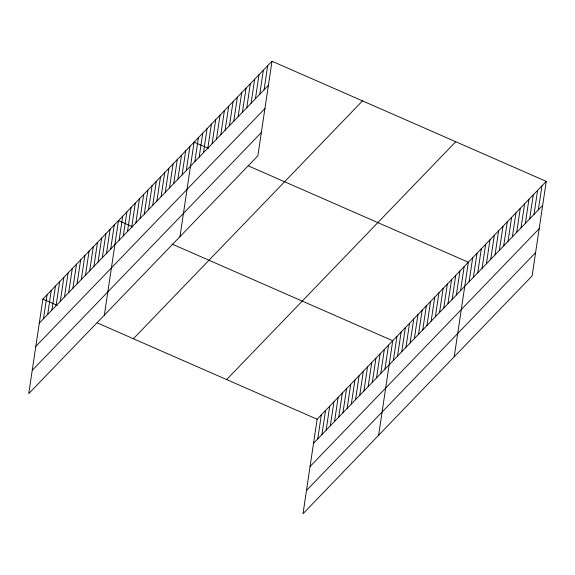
<?xml version="1.0" encoding="UTF-8"?>
<svg xmlns="http://www.w3.org/2000/svg" width="575" height="575" viewBox="0 0 575 575"><rect width="100%" height="100%" fill="white"/><g stroke="black" fill="none" stroke-linecap="round" stroke-linejoin="round"><path stroke-width="0.86" d="M271.997 61.245L42.881 299.093L28.75 393.623L257.866 155.775L271.997 61.245L546.25 181.377L532.119 275.907L303.003 513.755L317.134 419.225L546.25 181.377M43.484 318.773L47.078 294.731M47.682 314.417L51.276 290.375M51.887 310.054L55.48 286.012M56.084 305.692L59.678 281.649M60.289 301.336L63.882 277.287M64.486 296.973L68.08 272.931M68.691 292.61L72.278 268.568M72.888 288.255L76.482 264.205M77.086 283.892L80.68 259.85M81.291 279.529L84.884 255.487M85.488 275.166L89.082 251.124M89.693 270.811L93.287 246.768M93.89 266.448L97.484 242.406M98.088 262.085L101.682 238.043M102.292 257.729L105.886 233.687M106.49 253.367L110.084 229.324M110.695 249.004L114.288 224.962M104.355 315.129L118.486 220.599L132.818 226.881M119.097 240.285L122.683 216.243M123.294 235.923L126.888 211.88M127.492 231.567L131.086 207.518M131.697 227.204L135.29 203.162M135.894 222.841L139.488 198.799M140.099 218.478L143.692 194.436M144.296 214.123L147.89 190.081M148.494 209.76L152.088 185.718M152.698 205.397L156.292 181.355M156.896 201.042L160.49 176.999M161.101 196.679L164.694 172.637M165.298 192.316L168.892 168.274M169.503 187.96L173.089 163.918M173.7 183.597L177.294 159.555M177.898 179.235L181.492 155.192M182.103 174.879L185.696 150.83M186.3 170.516L189.894 146.474M179.968 236.641L194.098 142.111L208.423 148.386M194.832 161.661L198.425 137.619M199.158 157.169L202.752 133.127M203.485 152.677L207.079 128.635M207.812 148.185L211.406 124.142M212.139 143.692L215.733 119.65M216.466 139.2L220.06 115.158M220.793 134.708L224.387 110.666M225.127 130.216L228.721 106.167M229.454 125.724L233.048 101.674M233.781 121.224L237.374 97.182M238.107 116.732L241.701 92.69M242.434 112.24L246.028 88.198M246.761 107.748L250.355 83.706M251.088 103.256L254.682 79.213M255.422 98.763L259.009 74.721M259.749 94.271L263.343 70.229M264.076 89.779L267.67 65.737M317.738 438.912L321.332 414.87M321.942 434.549L325.536 410.507M326.14 430.186L329.734 406.144M330.338 425.831L333.931 401.788M334.542 421.468L338.136 397.426M338.74 417.105L342.333 393.063M342.944 412.749L346.538 388.707M347.142 408.387L350.736 384.344M351.347 404.024L354.933 379.982M355.544 399.668L359.138 375.619M359.742 395.305L363.335 371.263M363.946 390.942L367.54 366.9M368.144 386.587L371.738 362.537M372.348 382.224L375.942 358.182M376.546 377.861L380.14 353.819M380.743 373.498L384.337 349.456M384.948 369.143L388.542 345.101M378.616 435.268L392.739 340.738L172.033 244.059M393.35 360.417L396.944 336.375M397.548 356.062L401.142 332.019M401.753 351.699L405.339 327.657M405.95 347.336L409.544 323.294M410.147 342.98L413.741 318.938M414.352 338.618L417.946 314.575M418.55 334.255L422.143 310.213M422.754 329.899L426.348 305.85M426.952 325.536L430.546 301.494M431.149 321.173L434.743 297.131M435.354 316.818L438.948 292.768M439.552 312.455L443.145 288.413M443.756 308.092L447.35 284.05M447.954 303.729L451.548 279.687M452.158 299.374L455.745 275.332M456.356 295.011L459.95 270.969M460.553 290.648L464.147 266.606M454.221 356.773L468.352 262.25L248.4 165.902M469.085 281.8L472.679 257.751M473.412 277.308L477.006 253.259M477.739 272.809L481.332 248.767M482.066 268.317L485.659 244.274M486.393 263.824L489.986 239.782M490.727 259.332L494.313 235.29M495.053 254.84L498.647 230.798M499.38 250.348L502.974 226.306M503.707 245.856L507.301 221.813M508.034 241.363L511.628 217.321M512.361 236.871L515.955 212.829M516.688 232.379L520.282 208.337M521.015 227.887L524.608 203.845M525.349 223.395L528.935 199.345M529.676 218.903L533.269 194.853M534.003 214.403L537.596 190.361M538.329 209.911L541.923 185.869M39.287 323.136L268.403 85.287M35.808 346.394L264.924 108.546M32.229 370.365L261.345 132.509M133.378 338.74L362.502 100.884M226.629 379.586L455.745 141.73M313.54 443.275L542.656 205.419M310.062 466.533L539.178 228.685M306.482 490.497L535.598 252.648M42.881 299.093L57.205 305.368M97.182 322.877L317.134 419.225"/></g></svg>
